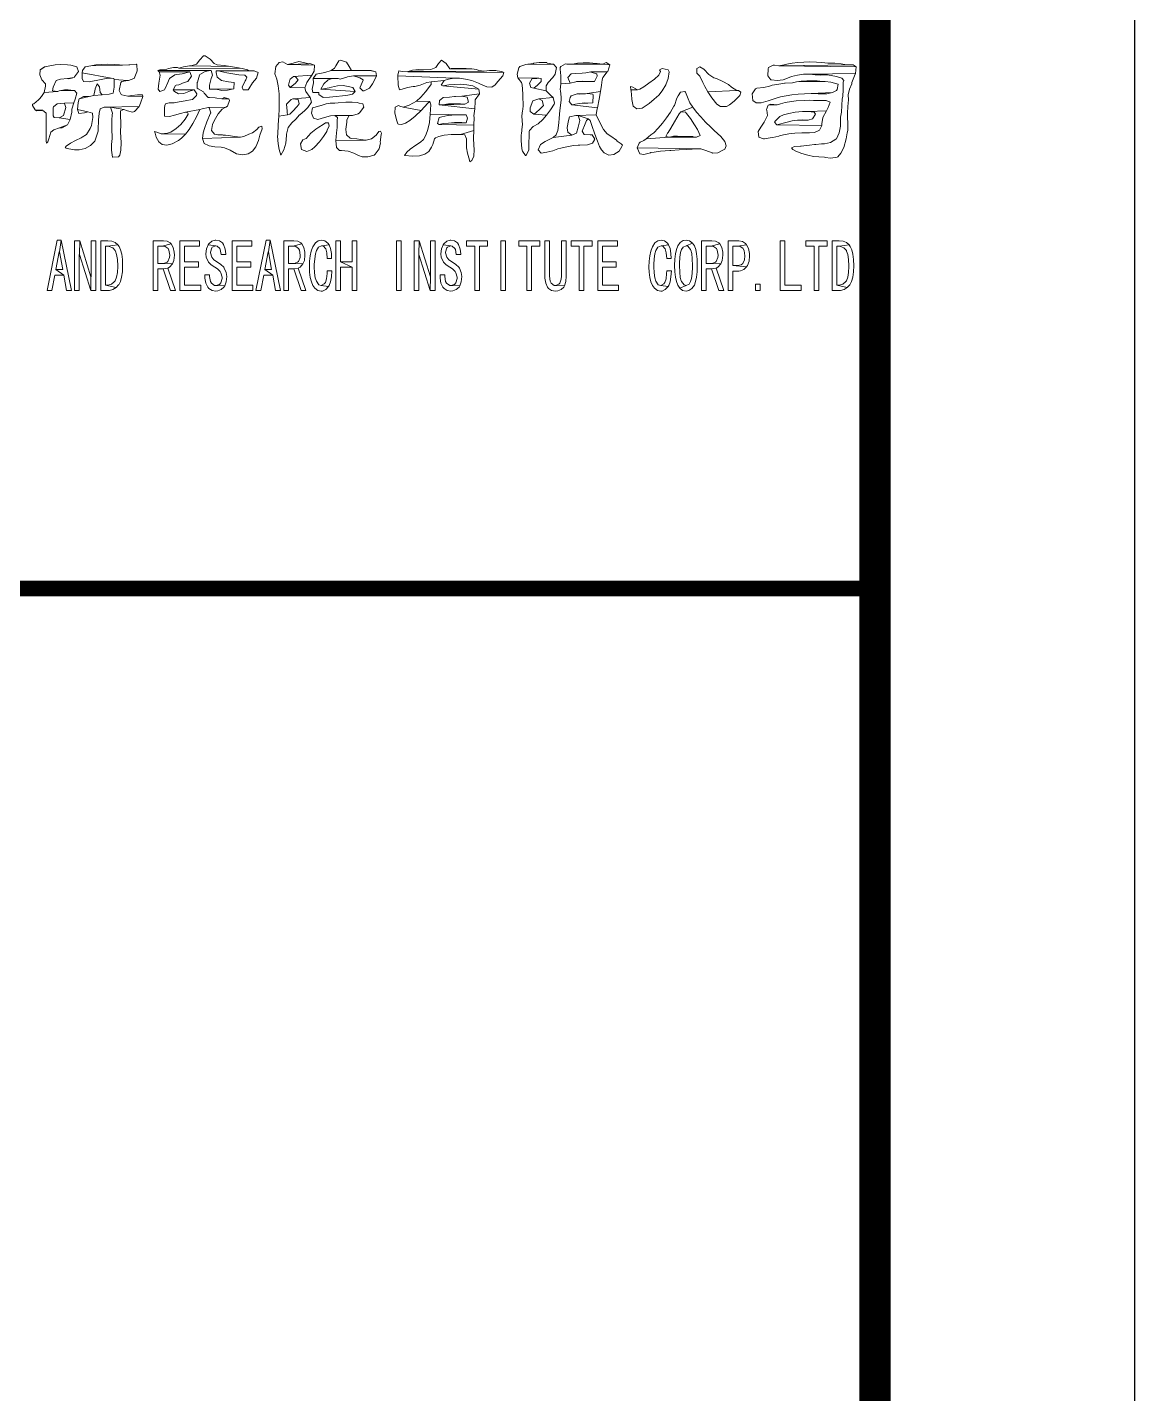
# Model space of a CAD drawing. Extents: x 0 to 1051, y -2 to 594.
# Drawn here: x 1008.3 to 1051, y 493 to 545.6 of the extents above; entities that cross this region are included whole.
import ezdxf

# ---------------------------------------------------------------- set-up
doc = ezdxf.new("R2010")
doc.units = 0
doc.header["$LTSCALE"] = 10
doc.header["$MEASUREMENT"] = 0
doc.layers.add('BTTK', color=7, linetype='Continuous')

# ---------------------------------------------------------------- blocks, each defined once
blk = doc.blocks.new('2017-0911-140129')
at = {"lineweight": 0}
for points in [[(-31.356, 20.181), (-31.584, 20.17), (-31.786, 20.134), (-31.984, 20.09), (-32.164, 19.983), (-32.172, 19.792), (-32.094, 19.597), (-31.951, 19.446), (-31.951, 19.355), (-32.003, 19.105), (-31.481, 19.152), (-31.679, 19.167), (-31.664, 19.318), (-31.536, 19.575), (-31.378, 19.623), (-31.102, 19.641), (-30.849, 19.682), (-30.83, 19.707), (-30.687, 19.921), (-30.742, 20.09), (-30.749, 20.09), (-30.977, 20.156), (-31.11, 20.17)], [(-31.995, 20.093), (-32.164, 19.983), (-31.984, 20.09)], [(-28.46, 20.196), (-28.706, 20.178), (-28.739, 20.17), (-28.993, 20.156), (-30.202, 20.134), (-30.202, 20.134), (-30.419, 20.09), (-30.525, 19.961), (-30.544, 19.869), (-29.427, 19.656), (-29.32, 19.641), (-29.313, 19.612), (-28.776, 19.575), (-28.75, 19.568), (-28.545, 19.641), (-28.537, 19.649), (-28.434, 19.898), (-28.427, 19.943), (-28.434, 20.178)], [(-29.57, 20.2), (-29.805, 20.192), (-30.014, 20.17), (-30.202, 20.134), (-28.993, 20.156), (-29.103, 20.178), (-29.313, 20.192)], [(-27.02, 20.075), (-27.211, 20.027), (-27.28, 20.001), (-27.552, 19.983), (-27.626, 19.961), (-25.605, 19.961), (-25.568, 19.957), (-25.517, 19.77), (-25.572, 19.641), (-25.642, 19.384), (-25.642, 19.233), (-25.517, 19.233), (-25.384, 19.237), (-24.705, 19.252), (-24.701, 19.259), (-24.686, 19.491), (-24.705, 19.491), (-24.903, 19.524), (-25.175, 19.575), (-25.175, 19.575), (-25.337, 19.704), (-25.373, 19.876), (-25.373, 19.939), (-25.281, 19.939), (-23.911, 19.939), (-24.128, 19.961), (-24.175, 19.976), (-24.374, 20.027), (-26.814, 20.049), (-26.869, 20.067)], [(-26.406, 20.137), (-26.634, 20.09), (-26.814, 20.049), (-24.374, 20.027), (-24.591, 20.075), (-24.822, 20.115), (-26.343, 20.134)], [(-25.862, 20.523), (-26.002, 20.369), (-26.138, 20.203), (-26.343, 20.134), (-24.822, 20.115), (-25.068, 20.148), (-25.337, 20.178), (-25.45, 20.226), (-25.605, 20.391), (-25.608, 20.395), (-25.803, 20.519)], [(-22.812, 20.284), (-22.952, 20.262), (-23.077, 20.115), (-23.121, 19.832), (-23.04, 19.627), (-22.985, 19.362), (-22.955, 19.061), (-22.952, 18.939), (-22.948, 18.73), (-22.952, 18.476), (-22.963, 18.19), (-22.632, 18.245), (-22.65, 18.351), (-22.65, 18.384), (-22.669, 18.653), (-22.669, 18.664), (-22.489, 18.844), (-22.43, 18.866), (-21.757, 18.921), (-21.93, 19.145), (-21.967, 19.285), (-22.525, 19.296), (-22.595, 19.384), (-22.544, 19.597), (-22.525, 19.619), (-22.397, 19.726), (-21.695, 19.77), (-21.603, 19.935), (-21.588, 20.156), (-22.636, 20.185)], [(-22.195, 20.299), (-22.415, 20.24), (-22.636, 20.185), (-21.813, 20.211), (-22.018, 20.262)], [(-21.768, 20.218), (-21.813, 20.211), (-22.636, 20.185), (-21.588, 20.156)], [(-20.596, 20.347), (-20.651, 20.321), (-20.776, 20.134), (-20.817, 20.049), (-20.956, 19.954), (-20.166, 19.961), (-20.254, 20.112), (-20.365, 20.273)], [(-16.705, 20.347), (-16.811, 20.218), (-16.918, 20.071), (-17.113, 19.99), (-17.388, 19.983), (-17.811, 19.968), (-17.983, 19.921), (-15.055, 19.932), (-15.26, 19.961), (-15.349, 19.987), (-15.529, 20.02), (-16.374, 20.023), (-16.525, 20.218)], [(-16.017, 20.038), (-16.326, 20.027), (-16.374, 20.023), (-15.529, 20.02), (-15.753, 20.034)], [(-12.38, 20.2), (-12.405, 20.196), (-13.456, 20.192), (-13.677, 20.112), (-13.724, 20.053), (-13.783, 19.81), (-13.758, 19.674), (-12.956, 19.66), (-12.865, 19.641), (-12.865, 19.531), (-13.008, 19.384), (-13.137, 19.274), (-12.666, 19.167), (-12.666, 19.362), (-12.585, 19.498), (-12.413, 19.682), (-12.324, 19.818), (-12.269, 20.067)], [(-12.934, 20.266), (-13.137, 20.24), (-13.155, 20.229), (-13.368, 20.2), (-13.456, 20.192), (-12.405, 20.196), (-12.629, 20.24), (-12.648, 20.262), (-12.677, 20.266)], [(-11.928, 20.214), (-12.108, 20.112), (-12.126, 20.067), (-12.126, 20.005), (-12.108, 19.748), (-12.1, 19.718), (-12.108, 19.446), (-11.747, 19.469), (-11.836, 19.682), (-11.711, 19.832), (-11.545, 19.836), (-11.277, 19.854), (-11.141, 19.865), (-10.954, 19.898), (-10.322, 19.898), (-10.296, 19.921), (-10.215, 20.178), (-10.491, 20.196), (-11.659, 20.196), (-11.872, 20.2)], [(-11.244, 20.255), (-11.465, 20.24), (-11.656, 20.2), (-11.659, 20.196), (-10.491, 20.196), (-10.7, 20.218), (-10.741, 20.226), (-11.005, 20.251)], [(-10.358, 20.262), (-10.491, 20.196), (-10.215, 20.178)], [(-8.198, 20.027), (-8.304, 19.983), (-8.268, 19.921), (-8.323, 19.77), (-8.499, 19.627), (-8.716, 19.461), (-8.903, 19.329), (-9.061, 19.233), (-9.146, 19.211), (-9.403, 19.211), (-9.396, 19.175), (-9.37, 18.866), (-9.366, 18.836), (-9.311, 18.587), (-9.179, 18.473), (-8.973, 18.502), (-8.936, 18.524), (-8.705, 18.689), (-8.503, 18.851), (-8.334, 19.009), (-8.198, 19.167), (-8.058, 19.406), (-7.966, 19.652), (-7.926, 19.898), (-7.963, 19.983)], [(-6.754, 20.09), (-6.86, 20.038), (-6.864, 19.854), (-6.754, 19.733), (-6.629, 19.491), (-6.559, 19.34), (-6.441, 19.138), (-5.32, 19.182), (-5.53, 19.318), (-5.651, 19.41), (-5.857, 19.527), (-6.107, 19.641), (-6.213, 19.678), (-6.404, 19.807), (-6.592, 20.005)], [(-3.92, 20.159), (-4.108, 20.067), (-4.119, 20.023), (-4.133, 19.755), (-4.016, 19.597), (-3.99, 19.59), (-3.766, 19.568), (-3.542, 19.601), (-3.314, 19.682), (-3.215, 19.718), (-2.987, 19.777), (-2.759, 19.81), (-2.531, 19.814), (-0.756, 19.843), (-0.727, 20.093), (-3.711, 20.134), (-3.873, 20.156)], [(-2.506, 20.284), (-2.741, 20.281), (-2.969, 20.262), (-3.189, 20.237), (-3.402, 20.2), (-3.432, 20.189), (-3.711, 20.134), (-0.867, 20.17), (-1.094, 20.178), (-1.304, 20.207), (-1.543, 20.233), (-1.822, 20.233), (-2.05, 20.262), (-2.259, 20.277)], [(-0.845, 20.178), (-0.867, 20.17), (-3.711, 20.134), (-0.727, 20.093)], [(-1.727, 20.24), (-1.822, 20.233), (-1.543, 20.233)], [(-29.313, 19.612), (-29.302, 19.318), (-29.353, 19.083), (-29.5, 19.039), (-29.768, 19.017), (-30.092, 18.994), (-30.272, 18.947), (-30.654, 18.866), (-30.694, 18.723), (-30.724, 18.458), (-30.319, 18.366), (-30.147, 18.307), (-30.128, 18.146), (-30.184, 17.837), (-30.235, 17.716), (-30.378, 17.495), (-30.544, 17.385), (-30.584, 17.367), (-30.797, 17.256), (-30.996, 17.15), (-31.157, 17.043), (-31.194, 16.977), (-31.121, 16.955), (-31.054, 16.94), (-30.834, 16.893), (-30.654, 16.893), (-30.419, 16.948), (-30.22, 17.062), (-30.059, 17.234), (-30.003, 17.381), (-29.93, 17.62), (-29.93, 17.683), (-29.912, 18.043), (-29.882, 18.311), (-29.842, 18.48), (-29.695, 18.546), (-28.346, 18.565), (-28.291, 18.697), (-28.291, 18.697), (-28.203, 18.954), (-28.776, 18.969), (-29.011, 19.017), (-29.037, 19.031), (-29.111, 19.186), (-29.048, 19.491), (-29.008, 19.531), (-28.776, 19.575)], [(-30.849, 19.682), (-31.102, 19.641), (-31.058, 19.63)], [(-30.544, 19.869), (-30.544, 19.641), (-30.492, 19.531), (-30.275, 19.513), (-30.202, 19.527), (-29.867, 19.601), (-29.61, 19.641), (-29.427, 19.656)], [(-27.626, 19.961), (-27.571, 19.898), (-26.399, 19.898), (-26.332, 19.733), (-26.472, 19.531), (-26.612, 19.487), (-26.814, 19.402), (-26.92, 19.384), (-26.946, 19.38), (-27.031, 19.211), (-26.233, 19.204), (-26.13, 19.061), (-26.141, 18.994), (-26.292, 18.844), (-26.307, 18.844), (-26.579, 18.792), (-26.806, 18.748), (-26.994, 18.715), (-27.192, 18.715), (-27.336, 18.675), (-27.354, 18.609), (-27.365, 18.52), (-27.372, 18.267), (-27.372, 18.201), (-27.174, 18.179), (-26.987, 18.234), (-26.755, 18.296), (-26.56, 18.351), (-26.002, 18.458), (-25.913, 18.484), (-25.678, 18.524), (-25.01, 18.546), (-24.943, 18.583), (-24.866, 18.803), (-24.885, 18.859), (-25.157, 18.866), (-25.355, 18.888), (-25.417, 18.903), (-25.642, 18.91), (-25.689, 18.914), (-25.84, 19.083), (-25.866, 19.138), (-26.075, 19.252), (-26.108, 19.27), (-26.112, 19.491), (-26.101, 19.509), (-26.02, 19.77), (-26.002, 19.803), (-25.803, 19.921), (-25.605, 19.961)], [(-27.571, 19.898), (-27.538, 19.777), (-27.589, 19.469), (-27.608, 19.233), (-27.552, 19.145), (-27.372, 19.211), (-27.354, 19.241), (-27.247, 19.491), (-27.192, 19.619), (-27.174, 19.649), (-26.975, 19.792), (-26.898, 19.796), (-26.689, 19.829), (-26.399, 19.898)], [(-23.911, 19.939), (-25.281, 19.939), (-25.197, 19.917), (-24.969, 19.869), (-24.741, 19.825), (-24.51, 19.792), (-24.271, 19.77), (-24.201, 19.704), (-24.238, 19.597), (-24.264, 19.557), (-24.381, 19.318), (-24.333, 19.211), (-24.146, 19.211), (-24.124, 19.252), (-23.981, 19.48), (-23.823, 19.66), (-23.767, 19.876)], [(-21.695, 19.77), (-22.397, 19.726), (-22.342, 19.722), (-22.217, 19.597), (-22.327, 19.461), (-22.525, 19.296), (-21.967, 19.285), (-21.893, 19.494)], [(-21.64, 19.641), (-21.636, 19.48), (-21.677, 19.233), (-21.655, 19.112), (-21.427, 19.105), (-21.423, 19.024), (-21.261, 18.91), (-21.008, 18.928), (-20.751, 18.95), (-20.515, 18.976), (-20.31, 19.006), (-20.126, 19.039), (-20.019, 19.145), (-21.353, 19.233), (-21.228, 19.435), (-21.063, 19.597), (-20.945, 19.634), (-20.684, 19.641)], [(-19.678, 19.961), (-19.964, 19.961), (-20.166, 19.961), (-20.956, 19.954), (-21.195, 19.876), (-21.533, 19.81), (-21.64, 19.641), (-20.684, 19.641), (-20.604, 19.627), (-20.343, 19.704), (-20.324, 19.707), (-20.093, 19.748), (-19.207, 19.748), (-19.226, 19.906), (-19.457, 19.95)], [(-19.207, 19.748), (-20.093, 19.748), (-19.847, 19.667), (-19.714, 19.597), (-19.718, 19.579), (-19.839, 19.318), (-19.847, 19.292), (-19.733, 19.167), (-19.674, 19.175), (-19.479, 19.274), (-19.354, 19.446), (-19.244, 19.66)], [(-19.406, 19.961), (-19.457, 19.95), (-19.226, 19.906)], [(-18.344, 19.939), (-18.38, 19.77), (-18.38, 19.748), (-16.22, 19.66), (-16.003, 19.656), (-15.771, 19.627), (-15.532, 19.564), (-15.279, 19.469), (-15.224, 19.439), (-14.955, 19.329), (-14.757, 19.318), (-14.632, 19.402), (-14.526, 19.531), (-14.342, 19.748), (-14.305, 19.876), (-18.002, 19.909), (-18.219, 19.921)], [(-18.38, 19.748), (-18.369, 19.384), (-18.314, 19.215), (-18.219, 19.233), (-18.013, 19.299), (-17.785, 19.34), (-17.73, 19.344), (-17.524, 19.388), (-17.263, 19.491), (-17.098, 19.513), (-16.594, 19.575), (-16.425, 19.627), (-16.22, 19.66)], [(-14.845, 19.961), (-15.055, 19.932), (-17.983, 19.921), (-18.002, 19.909), (-14.305, 19.876), (-14.379, 19.921), (-14.559, 19.939), (-14.61, 19.954)], [(-17.568, 19.987), (-17.811, 19.968), (-17.388, 19.983)], [(-16.594, 19.575), (-17.098, 19.513), (-17.098, 19.402), (-17.105, 19.399), (-17.315, 19.13), (-17.502, 18.925), (-17.664, 18.778), (-17.153, 18.759), (-17.116, 18.631), (-17.131, 18.278), (-15.749, 18.245), (-15.694, 18.116), (-15.749, 17.944), (-16.436, 17.932), (-16.635, 17.91), (-16.793, 17.881), (-15.455, 17.852), (-15.441, 18.138), (-15.448, 18.208), (-15.422, 18.48), (-15.422, 18.484), (-16.793, 18.631), (-16.774, 18.803), (-16.723, 18.844), (-16.631, 18.91), (-16.627, 18.914), (-16.396, 18.932), (-16.198, 18.954), (-16.164, 18.958), (-15.911, 18.969), (-15.242, 19.061), (-15.238, 19.072), (-15.264, 19.237), (-16.65, 19.362), (-16.716, 19.395)], [(-13.758, 19.674), (-13.622, 19.491), (-13.596, 19.402), (-13.566, 19.061), (-13.563, 18.954), (-13.559, 18.623), (-13.566, 18.436), (-13.574, 18.418), (-13.6, 18.19), (-13.585, 17.859), (-13.589, 17.797), (-13.622, 17.514), (-13.625, 17.492), (-13.633, 17.256), (-13.603, 16.933), (-13.585, 16.845), (-13.46, 16.676), (-13.434, 16.679), (-13.335, 16.893), (-13.335, 16.915), (-13.335, 17.212), (-13.324, 17.385), (-13.317, 17.62), (-13.313, 17.642), (-13.17, 17.793), (-12.982, 17.903), (-12.791, 18.072), (-12.655, 18.234), (-13.14, 18.278), (-13.28, 18.373), (-13.284, 18.513), (-13.188, 18.781), (-13.181, 18.792), (-12.956, 18.866), (-12.394, 18.91), (-12.482, 18.976), (-12.666, 19.167), (-13.137, 19.274), (-13.261, 19.296), (-13.306, 19.469), (-13.206, 19.641), (-13.026, 19.641), (-12.956, 19.66)], [(-10.322, 19.898), (-10.954, 19.898), (-10.943, 19.895), (-10.719, 19.832), (-10.704, 19.737), (-10.81, 19.531), (-11.097, 19.531), (-11.523, 19.52), (-11.747, 19.469), (-12.108, 19.446), (-12.126, 19.211), (-12.122, 19.186), (-12.089, 18.91), (-12.093, 18.829), (-12.126, 18.502), (-12.137, 18.41), (-12.163, 18.116), (-12.181, 17.94), (-12.214, 17.642), (-12.269, 17.514), (-12.288, 17.473), (-12.394, 17.378), (-11.678, 17.458), (-11.836, 17.58), (-11.854, 17.749), (-11.854, 17.76), (-11.803, 18.028), (-11.766, 18.164), (-11.531, 18.223), (-10.737, 18.245), (-10.744, 18.26), (-10.7, 18.48), (-10.693, 18.52), (-11.678, 18.631), (-11.784, 18.759), (-11.747, 18.91), (-11.707, 18.976), (-11.476, 19.061), (-11.152, 19.061), (-11.09, 19.075), (-10.579, 19.141), (-10.535, 19.388), (-10.505, 19.597), (-10.483, 19.682)], [(-11.27, 19.542), (-11.494, 19.531), (-11.523, 19.52), (-11.097, 19.531)], [(-1.925, 19.531), (-2.013, 19.527), (-3.024, 19.513), (-3.174, 19.48), (-3.457, 19.469), (-3.494, 19.465), (-3.704, 19.432), (-3.961, 19.384), (-4.064, 19.347), (-4.28, 19.299), (-4.556, 19.274), (-4.611, 19.248), (-4.736, 19.061), (-4.71, 18.803), (-4.574, 18.715), (-4.383, 18.712), (-4.122, 18.781), (-4.071, 18.803), (-4.034, 18.814), (-3.843, 18.881), (-3.641, 18.939), (-3.428, 18.983), (-3.2, 19.02), (-2.965, 19.046), (-2.719, 19.061), (-2.461, 19.064), (-1.638, 19.101), (-1.491, 19.189), (-1.462, 19.226), (-1.422, 19.424), (-1.469, 19.439), (-1.697, 19.502)], [(-0.756, 19.843), (-2.531, 19.814), (-2.303, 19.792), (-1.837, 19.792), (-1.826, 19.788), (-1.488, 19.726), (-1.282, 19.656), (-1.205, 19.575), (-1.223, 19.502), (-1.223, 19.233), (-1.223, 19.226), (-1.241, 18.954), (-1.267, 18.866), (-1.278, 18.609), (-1.293, 18.351), (-1.33, 18.157), (-1.33, 18.079), (-1.33, 17.815), (-1.377, 17.554), (-1.491, 17.322), (-1.513, 17.304), (-1.715, 17.183), (-1.943, 17.128), (-2.065, 17.124), (-2.285, 17.106), (-2.329, 17.098), (-2.52, 17.073), (-2.844, 17.043), (-2.877, 17.04), (-3.097, 17.021), (-3.222, 16.977), (-3.167, 16.915), (-3.046, 16.852), (-2.814, 16.757), (-2.59, 16.69), (-2.37, 16.646), (-2.16, 16.635), (-1.943, 16.613), (-1.918, 16.606), (-1.701, 16.58), (-1.458, 16.613), (-1.44, 16.624), (-1.315, 16.764), (-1.205, 16.995), (-1.113, 17.322), (-1.08, 17.558), (-1.043, 17.642), (-1.043, 17.859), (-1.047, 17.885), (-1.061, 18.179), (-1.058, 18.307), (-1.043, 18.565), (-1.025, 18.825), (-1.036, 19.013), (-0.988, 19.233), (-0.9, 19.446), (-0.896, 19.494), (-0.789, 19.748)], [(-2.362, 19.557), (-2.631, 19.557), (-2.851, 19.542), (-3.024, 19.513), (-2.013, 19.527), (-2.23, 19.553)], [(-2.303, 19.792), (-2.3, 19.788), (-2.094, 19.77), (-1.837, 19.792)], [(-30.834, 19.189), (-30.874, 19.186), (-31.426, 19.167), (-31.481, 19.152), (-32.003, 19.105), (-32.113, 18.954), (-32.183, 18.866), (-32.219, 18.822), (-32.399, 18.675), (-32.454, 18.653), (-32.454, 18.609), (-32.348, 18.436), (-32.065, 18.429), (-31.933, 18.307), (-31.933, 18.182), (-31.933, 17.899), (-31.933, 17.642), (-31.933, 17.462), (-31.933, 17.234), (-31.914, 17.15), (-31.859, 17.212), (-31.822, 17.322), (-31.753, 17.58), (-31.631, 17.664), (-31.411, 17.749), (-31.102, 17.859), (-30.999, 18.072), (-31.422, 18.135), (-31.624, 18.138), (-31.661, 18.204), (-31.661, 18.524), (-31.646, 18.557), (-31.499, 18.671), (-31.227, 18.697), (-30.867, 18.715), (-30.812, 18.851), (-30.742, 19.083)], [(-31.227, 19.215), (-31.426, 19.167), (-30.874, 19.186), (-31.084, 19.211)], [(-30.489, 18.954), (-30.654, 18.866), (-30.272, 18.947)], [(-29.967, 19.446), (-30.04, 19.252), (-30.037, 19.237), (-30.092, 18.994), (-29.768, 19.017), (-29.842, 19.105), (-29.867, 19.329)], [(-28.218, 19.017), (-28.398, 19.017), (-28.405, 19.017), (-28.633, 18.994), (-28.776, 18.969), (-28.203, 18.954)], [(-27.031, 19.211), (-26.987, 19.152), (-26.832, 19.057), (-26.626, 19.064), (-26.362, 19.167), (-26.233, 19.204)], [(-24.705, 19.252), (-25.384, 19.237), (-25.157, 19.189), (-24.947, 19.193)], [(-20.482, 19.373), (-20.71, 19.369), (-20.938, 19.318), (-21.026, 19.288), (-21.243, 19.252), (-21.353, 19.233), (-20.019, 19.145), (-20.111, 19.296), (-20.291, 19.34)], [(-15.242, 19.061), (-15.911, 18.969), (-15.712, 18.932), (-15.657, 18.737), (-15.801, 18.653), (-16.65, 18.631), (-16.793, 18.631), (-15.422, 18.484), (-15.404, 18.759), (-15.407, 18.822)], [(-15.959, 19.424), (-16.19, 19.421), (-16.418, 19.402), (-16.65, 19.362), (-15.264, 19.237), (-15.496, 19.362), (-15.499, 19.362), (-15.727, 19.402)], [(-10.579, 19.141), (-11.09, 19.075), (-10.866, 19.039), (-10.855, 19.006), (-10.866, 18.715), (-11.064, 18.697), (-11.395, 18.689), (-11.674, 18.631), (-11.678, 18.631), (-10.693, 18.52), (-10.63, 18.851)], [(-11.152, 19.061), (-11.476, 19.061), (-11.373, 19.042)], [(-9.421, 19.34), (-9.403, 19.211), (-9.146, 19.211), (-9.333, 19.318)], [(-7.323, 19.152), (-7.496, 19.123), (-7.584, 18.976), (-7.639, 18.888), (-7.727, 18.609), (-7.746, 18.579), (-7.885, 18.351), (-8.032, 18.135), (-8.187, 17.932), (-8.348, 17.738), (-8.521, 17.558), (-8.635, 17.473), (-8.811, 17.322), (-7.926, 17.385), (-8.054, 17.407), (-7.999, 17.536), (-7.97, 17.572), (-7.867, 17.738), (-7.724, 17.977), (-7.547, 18.289), (-7.481, 18.359), (-7.014, 18.539), (-7.132, 18.715), (-7.202, 18.859), (-7.297, 19.123)], [(-5.258, 19.189), (-5.32, 19.182), (-6.441, 19.138), (-6.283, 18.906), (-6.088, 18.653), (-5.956, 18.565), (-5.728, 18.565), (-5.607, 18.627), (-5.423, 18.77), (-5.206, 18.994), (-5.17, 19.123)], [(-1.638, 19.101), (-2.461, 19.064), (-2.197, 19.061), (-2.138, 19.057), (-1.855, 19.057)], [(-32.348, 18.436), (-32.3, 18.407), (-32.094, 18.418), (-32.065, 18.429)], [(-30.867, 18.715), (-31.227, 18.697), (-31.216, 18.686), (-31.168, 18.524), (-31.264, 18.223), (-31.422, 18.135), (-30.999, 18.072), (-30.941, 18.351), (-30.933, 18.465)], [(-30.724, 18.458), (-30.665, 18.304), (-30.455, 18.329), (-30.319, 18.366)], [(-28.346, 18.565), (-29.695, 18.546), (-29.445, 18.546), (-28.941, 18.458), (-28.798, 18.395), (-28.596, 18.351), (-28.526, 18.377)], [(-29.445, 18.546), (-29.371, 18.307), (-29.382, 18.241), (-29.393, 18.039), (-29.397, 17.738), (-29.39, 17.341), (-29.408, 17.106), (-29.412, 16.882), (-29.371, 16.613), (-29.364, 16.61), (-29.14, 16.635), (-29.096, 16.698), (-29.052, 16.889), (-29.044, 17.179), (-29.066, 17.58), (-29.07, 17.591), (-29.048, 17.859), (-29.048, 18.05), (-29.063, 18.094), (-29.066, 18.395), (-28.941, 18.458)], [(-26.002, 18.458), (-26.56, 18.351), (-26.472, 18.329), (-26.454, 18.267), (-26.579, 18.076), (-26.744, 17.881), (-26.924, 17.716), (-27.119, 17.58), (-27.255, 17.539), (-27.494, 17.517), (-26.56, 17.499), (-26.417, 17.683), (-26.274, 17.907), (-26.138, 18.164)], [(-25.01, 18.546), (-25.678, 18.524), (-25.649, 18.517), (-25.586, 18.329), (-25.597, 18.307), (-25.737, 17.973), (-25.829, 17.723), (-25.877, 17.558), (-25.906, 17.341), (-24.44, 17.389), (-24.668, 17.407), (-24.899, 17.447), (-25.318, 17.473), (-25.439, 17.503), (-25.553, 17.642), (-25.517, 17.881), (-25.45, 18.013), (-25.3, 18.285), (-25.153, 18.462)], [(-25.065, 18.91), (-25.157, 18.866), (-24.885, 18.859)], [(-21.757, 18.921), (-22.43, 18.866), (-22.217, 18.844), (-22.184, 18.675), (-22.261, 18.568), (-22.434, 18.373), (-22.544, 18.267), (-22.632, 18.245), (-22.963, 18.19), (-22.985, 17.859), (-23.01, 17.492), (-23.018, 17.422), (-22.992, 17.128), (-22.952, 16.911), (-22.886, 16.698), (-22.775, 16.9), (-22.702, 17.153), (-22.669, 17.451), (-22.669, 17.499), (-22.61, 17.763), (-22.47, 17.944), (-22.312, 18.079), (-22.165, 18.245), (-22.158, 18.249), (-21.967, 18.418), (-21.842, 18.528), (-21.713, 18.737)], [(-20.141, 18.741), (-20.387, 18.741), (-20.684, 18.715), (-20.813, 18.697), (-20.993, 18.697), (-21.144, 18.667), (-21.335, 18.609), (-21.346, 18.605), (-21.57, 18.546), (-21.669, 18.513), (-21.713, 18.307), (-21.632, 18.12), (-21.46, 18.072), (-21.206, 18.149), (-20.975, 18.204), (-20.813, 18.223), (-20.254, 18.223), (-20.144, 18.223), (-20.129, 18.226), (-19.913, 18.289), (-19.858, 18.329), (-19.696, 18.546), (-19.733, 18.675), (-19.876, 18.697), (-19.953, 18.719)], [(-18.362, 18.609), (-18.487, 18.546), (-18.498, 18.315), (-18.45, 18.116), (-18.432, 18.05), (-18.38, 17.899), (-18.355, 17.888), (-18.237, 17.877), (-18.09, 17.925), (-17.917, 18.028), (-17.715, 18.193), (-17.484, 18.414), (-18.178, 18.542), (-18.307, 18.587)], [(-17.664, 18.778), (-17.803, 18.697), (-17.943, 18.62), (-18.178, 18.542), (-17.484, 18.414), (-17.226, 18.697), (-17.153, 18.759)], [(-15.966, 18.675), (-16.396, 18.675), (-16.425, 18.671), (-16.65, 18.631), (-15.801, 18.653)], [(-12.394, 18.91), (-12.956, 18.866), (-12.82, 18.803), (-12.773, 18.609), (-12.887, 18.495), (-13.081, 18.307), (-13.14, 18.278), (-12.655, 18.234), (-12.497, 18.44), (-12.361, 18.653), (-12.343, 18.693)], [(-11.174, 18.708), (-11.395, 18.689), (-11.064, 18.697)], [(-7.014, 18.539), (-7.481, 18.359), (-7.297, 18.351), (-7.257, 18.304), (-7.114, 18.109), (-6.952, 17.859), (-6.845, 17.686), (-6.842, 17.683), (-6.739, 17.451), (-6.882, 17.385), (-6.952, 17.385), (-7.926, 17.385), (-8.811, 17.322), (-8.9, 17.256), (-9.043, 17.194), (-9.091, 17.157), (-9.164, 16.977), (-6.72, 16.933), (-6.717, 16.933), (-6.515, 16.874), (-6.268, 16.786), (-6.257, 16.775), (-6.052, 16.786), (-6.052, 16.786), (-5.835, 16.893), (-5.791, 16.929), (-5.739, 17.058), (-5.791, 17.22), (-5.941, 17.414), (-6.195, 17.642), (-6.331, 17.771), (-6.533, 17.969), (-6.713, 18.164), (-6.875, 18.355)], [(-2.506, 18.811), (-2.733, 18.803), (-3.042, 18.781), (-3.218, 18.759), (-3.465, 18.719), (-3.637, 18.675), (-3.766, 18.638), (-4.111, 18.623), (-4.178, 18.458), (-4.163, 18.432), (-4.141, 18.223), (-4.269, 17.966), (-4.394, 17.771), (-4.501, 17.602), (-4.472, 17.381), (-4.302, 17.322), (-4.258, 17.326), (-4.034, 17.363), (-3.939, 17.37), (-3.711, 17.429), (-3.685, 17.436), (-3.523, 17.48), (-3.325, 17.514), (-3.094, 17.539), (-2.825, 17.554), (-2.52, 17.558), (-2.333, 17.569), (-2.142, 17.657), (-2.05, 17.837), (-3.788, 17.863), (-3.873, 17.966), (-3.839, 18.013), (-3.674, 18.179), (-3.523, 18.245), (-3.321, 18.3), (-3.075, 18.344), (-2.789, 18.373), (-2.575, 18.377), (-1.87, 18.395), (-1.8, 18.524), (-1.727, 18.737), (-1.73, 18.741), (-1.877, 18.796), (-2.179, 18.803), (-2.377, 18.803)], [(-4.016, 18.653), (-4.111, 18.623), (-3.766, 18.638)], [(-21.048, 17.944), (-21.173, 17.944), (-21.258, 17.881), (-21.427, 17.771), (-21.544, 17.694), (-21.732, 17.536), (-21.912, 17.341), (-22.037, 17.278), (-22.132, 17.135), (-22.092, 16.915), (-21.882, 16.837), (-21.695, 16.915), (-21.585, 17.017), (-21.401, 17.212), (-21.247, 17.407), (-21.118, 17.602), (-21.1, 17.664), (-21.03, 17.815)], [(-20.254, 18.223), (-20.813, 18.223), (-20.703, 18.138), (-20.714, 18.035), (-20.721, 17.749), (-20.728, 17.668), (-20.758, 17.407), (-20.769, 17.256), (-19.6, 17.271), (-19.821, 17.3), (-19.964, 17.322), (-20.181, 17.341), (-20.221, 17.345), (-20.361, 17.473), (-20.379, 17.686), (-20.379, 17.694), (-20.343, 17.966), (-20.343, 18.05)], [(-17.131, 18.278), (-17.168, 17.951), (-17.223, 17.679), (-17.3, 17.462), (-17.396, 17.3), (-17.513, 17.194), (-17.693, 17.08), (-17.903, 16.929), (-18.039, 16.804), (-18.127, 16.676), (-17.803, 16.657), (-17.546, 16.668), (-17.34, 16.731), (-17.186, 16.837), (-17.083, 16.999), (-17.028, 17.106), (-16.973, 17.322), (-16.936, 17.359), (-16.808, 17.418), (-16.602, 17.458), (-16.322, 17.484), (-15.966, 17.492), (-15.459, 17.642), (-15.459, 17.837), (-15.455, 17.852), (-16.793, 17.881), (-16.852, 17.918), (-16.793, 18.138), (-16.69, 18.175), (-16.451, 18.223), (-16.447, 18.223), (-16.308, 18.234), (-16.073, 18.241), (-15.749, 18.245)], [(-15.911, 17.947), (-16.194, 17.947), (-16.436, 17.932), (-15.749, 17.944)], [(-11.435, 18.215), (-11.369, 18.028), (-11.442, 17.771), (-11.494, 17.536), (-11.678, 17.458), (-12.394, 17.378), (-12.578, 17.278), (-12.629, 17.256), (-12.703, 17.22), (-12.883, 17.106), (-12.979, 16.9), (-12.865, 16.764), (-12.637, 16.804), (-12.409, 16.863), (-12.214, 16.933), (-12.097, 16.962), (-11.817, 17.021), (-11.6, 17.062), (-11.442, 17.084), (-11.071, 17.091), (-10.888, 17.157), (-10.81, 17.278), (-10.796, 17.315), (-10.899, 17.473), (-10.972, 17.48), (-11.207, 17.492), (-11.277, 17.62), (-11.226, 17.749), (-11.218, 17.771), (-11.115, 18.028), (-11.046, 18.094)], [(-10.737, 18.245), (-11.531, 18.223), (-11.435, 18.215), (-11.046, 18.094), (-10.972, 18.028), (-10.906, 17.83), (-10.796, 17.499), (-10.697, 17.231), (-10.612, 17.029), (-10.538, 16.893), (-10.436, 16.779), (-10.259, 16.69), (-10.064, 16.716), (-9.855, 16.848), (-9.748, 17.021), (-9.73, 17.084), (-9.781, 17.128), (-9.928, 17.234), (-9.965, 17.275), (-10.178, 17.429), (-10.314, 17.517), (-10.454, 17.683), (-10.594, 17.925)], [(-1.87, 18.395), (-2.575, 18.377), (-2.34, 18.351), (-2.292, 18.271), (-2.41, 18.094), (-2.572, 18.043), (-2.983, 18.039), (-3.193, 18.01), (-3.443, 17.955), (-3.729, 17.881), (-3.788, 17.863), (-2.05, 17.837), (-2.054, 17.896), (-2.006, 18.138)], [(-2.807, 18.05), (-2.811, 18.05), (-2.983, 18.039), (-2.572, 18.043)], [(-31.102, 17.859), (-31.411, 17.749), (-31.315, 17.741)], [(-27.751, 17.602), (-27.732, 17.536), (-27.692, 17.389), (-27.593, 17.205), (-27.457, 17.102), (-27.284, 17.076), (-27.078, 17.128), (-26.832, 17.256), (-26.711, 17.348), (-26.56, 17.499), (-27.494, 17.517), (-27.659, 17.58)], [(-23.624, 17.815), (-23.731, 17.771), (-23.812, 17.683), (-23.984, 17.558), (-24.117, 17.503), (-24.308, 17.407), (-24.44, 17.389), (-25.906, 17.341), (-25.847, 17.139), (-25.678, 17.062), (-25.653, 17.058), (-25.425, 17.014), (-25.193, 16.999), (-25.054, 16.97), (-24.84, 16.885), (-24.598, 16.742), (-24.594, 16.742), (-24.355, 16.705), (-24.15, 16.742), (-23.981, 16.845), (-23.848, 17.017), (-23.749, 17.256), (-23.698, 17.466), (-23.606, 17.708)], [(-25.134, 17.473), (-25.318, 17.473), (-24.899, 17.447)], [(-19.045, 17.62), (-19.119, 17.602), (-19.222, 17.469), (-19.402, 17.326), (-19.6, 17.271), (-20.769, 17.256), (-20.743, 16.984), (-20.633, 16.87), (-20.548, 16.867), (-20.299, 16.841), (-20.082, 16.775), (-19.894, 16.676), (-19.751, 16.628), (-19.534, 16.624), (-19.299, 16.698), (-19.255, 16.735), (-19.097, 16.937), (-19.045, 17.172), (-19.056, 17.194), (-19.027, 17.492), (-19.009, 17.536)], [(-15.459, 17.642), (-15.966, 17.492), (-15.801, 17.477), (-15.731, 17.322), (-15.731, 17.304), (-15.731, 16.97), (-15.694, 16.764), (-15.621, 16.507), (-15.602, 16.441), (-15.532, 16.485), (-15.455, 16.65), (-15.441, 16.915), (-15.455, 17.073), (-15.466, 17.345)], [(-7.764, 17.429), (-7.801, 17.407), (-7.926, 17.385), (-6.952, 17.385), (-7.025, 17.407), (-7.367, 17.407), (-7.61, 17.422)], [(-11.071, 17.091), (-11.442, 17.084), (-11.365, 17.08)], [(-9.164, 16.977), (-9.061, 16.742), (-8.911, 16.72), (-8.646, 16.786), (-8.635, 16.79), (-8.503, 16.815), (-8.26, 16.845), (-7.907, 16.87), (-7.871, 16.874), (-7.551, 16.896), (-7.275, 16.911), (-7.048, 16.926), (-6.86, 16.933), (-6.72, 16.933)], [(-31.345, 13.42), (-31.499, 13.42), (-31.892, 11.476), (-31.705, 11.476), (-31.595, 12.071), (-31.249, 12.071), (-31.554, 12.288), (-31.429, 12.972), (-31.415, 12.972)], [(-31.345, 13.42), (-31.415, 12.972), (-31.29, 12.288), (-31.554, 12.288), (-31.249, 12.071), (-31.139, 11.476), (-30.952, 11.476)], [(-30.636, 13.398), (-30.834, 13.398), (-30.834, 11.476), (-30.65, 11.476), (-30.65, 12.872), (-30.643, 12.872)], [(-30.636, 13.398), (-30.643, 12.872), (-30.213, 11.476), (-30.202, 12.005)], [(-30.014, 13.398), (-30.195, 13.398), (-30.195, 12.005), (-30.202, 12.005), (-30.213, 11.476), (-30.014, 11.476)], [(-29.551, 13.398), (-29.82, 13.398), (-29.82, 11.476), (-29.551, 11.476), (-29.493, 11.48), (-29.357, 11.516), (-29.235, 11.59), (-29.636, 11.689), (-29.636, 13.185), (-29.551, 13.185), (-29.166, 13.236), (-29.269, 13.324), (-29.397, 13.38)], [(-29.166, 13.236), (-29.551, 13.185), (-29.496, 13.181), (-29.364, 13.13), (-29.269, 13.016), (-29.261, 13.001), (-29.213, 12.861), (-29.184, 12.674), (-29.173, 12.431), (-29.173, 12.409), (-29.184, 12.174), (-29.217, 11.99), (-29.269, 11.858), (-29.302, 11.81), (-29.408, 11.722), (-29.551, 11.689), (-29.636, 11.689), (-29.235, 11.59), (-29.136, 11.704), (-29.133, 11.704), (-29.066, 11.832), (-29.022, 11.994), (-28.993, 12.196), (-28.986, 12.431), (-28.986, 12.435), (-28.993, 12.674), (-29.019, 12.876), (-29.059, 13.045), (-29.118, 13.174)], [(-27.413, 13.398), (-27.806, 13.398), (-27.806, 11.476), (-27.626, 11.476), (-27.626, 12.31), (-27.42, 12.31), (-27.247, 12.343), (-27.178, 12.38), (-27.067, 12.501), (-27.626, 12.523), (-27.626, 13.185), (-27.453, 13.185), (-27.108, 13.277), (-27.145, 13.31), (-27.266, 13.376)], [(-27.108, 13.277), (-27.453, 13.185), (-27.343, 13.17), (-27.233, 13.097), (-27.203, 13.038), (-27.17, 12.847), (-27.178, 12.747), (-27.24, 12.6), (-27.273, 12.567), (-27.405, 12.523), (-27.626, 12.523), (-27.067, 12.501), (-27.009, 12.641), (-26.99, 12.847), (-26.994, 12.953), (-27.031, 13.141)], [(-26.016, 13.398), (-26.777, 13.398), (-26.777, 11.476), (-25.976, 11.476), (-25.976, 11.689), (-26.597, 11.689), (-26.597, 12.376), (-26.06, 12.376), (-26.06, 12.589), (-26.597, 12.589), (-26.597, 13.185), (-26.016, 13.185)], [(-25.686, 13.244), (-25.755, 13.086), (-25.778, 12.894), (-25.767, 12.762), (-25.693, 12.6), (-25.671, 12.571), (-25.572, 12.468), (-25.425, 12.376), (-25.326, 12.31), (-25.223, 12.207), (-25.197, 12.167), (-25.149, 11.994), (-25.153, 11.943), (-25.204, 11.77), (-25.256, 11.711), (-25.395, 11.667), (-25.05, 11.656), (-24.991, 11.814), (-24.969, 12.016), (-24.991, 12.178), (-25.065, 12.343), (-25.09, 12.376), (-25.197, 12.483), (-25.333, 12.578), (-25.469, 12.667), (-25.55, 12.758), (-25.597, 12.928), (-25.597, 12.961), (-25.542, 13.13), (-25.528, 13.148), (-25.395, 13.196)], [(-25.395, 13.42), (-25.417, 13.42), (-25.55, 13.38), (-25.66, 13.277), (-25.686, 13.244), (-25.395, 13.196), (-25.344, 13.188), (-25.237, 13.097), (-25.219, 13.056), (-25.19, 12.872), (-25.01, 12.872), (-25.01, 12.887), (-25.032, 13.075), (-25.094, 13.251), (-25.134, 13.31), (-25.248, 13.394)], [(-24.003, 13.398), (-24.767, 13.398), (-24.767, 11.476), (-23.962, 11.476), (-23.962, 11.689), (-24.583, 11.689), (-24.583, 12.376), (-24.05, 12.376), (-24.05, 12.589), (-24.583, 12.589), (-24.583, 13.185), (-24.003, 13.185)], [(-23.297, 13.42), (-23.451, 13.42), (-23.845, 11.476), (-23.657, 11.476), (-23.547, 12.071), (-23.202, 12.071), (-23.507, 12.288), (-23.382, 12.972), (-23.367, 12.972)], [(-23.297, 13.42), (-23.367, 12.972), (-23.242, 12.288), (-23.507, 12.288), (-23.202, 12.071), (-23.091, 11.476), (-22.904, 11.476)], [(-22.386, 13.398), (-22.775, 13.398), (-22.775, 11.476), (-22.595, 11.476), (-22.595, 12.31), (-22.393, 12.31), (-22.22, 12.343), (-22.147, 12.38), (-22.037, 12.501), (-22.595, 12.523), (-22.595, 13.185), (-22.423, 13.185), (-22.077, 13.277), (-22.118, 13.31), (-22.239, 13.376)], [(-22.077, 13.277), (-22.423, 13.185), (-22.312, 13.17), (-22.202, 13.097), (-22.173, 13.038), (-22.14, 12.847), (-22.147, 12.747), (-22.213, 12.6), (-22.246, 12.567), (-22.375, 12.523), (-22.595, 12.523), (-22.037, 12.501), (-21.982, 12.641), (-21.96, 12.847), (-21.963, 12.953), (-22, 13.141)], [(-21.324, 13.42), (-21.445, 13.394), (-21.559, 13.31), (-21.655, 13.163), (-21.666, 13.137), (-21.721, 12.99), (-21.757, 12.817), (-21.779, 12.611), (-21.787, 12.376), (-21.779, 12.185), (-21.757, 11.979), (-21.713, 11.81), (-21.655, 11.678), (-21.577, 11.572), (-21.46, 11.483), (-21.331, 11.454), (-21.28, 11.458), (-21.155, 11.516), (-21.048, 11.634), (-21.331, 11.667), (-21.423, 11.7), (-21.519, 11.836), (-21.563, 11.965), (-21.588, 12.156), (-21.599, 12.398), (-21.599, 12.476), (-21.585, 12.703), (-21.559, 12.891), (-21.519, 13.027), (-21.441, 13.155), (-21.324, 13.207), (-21.033, 13.24), (-21.074, 13.299), (-21.191, 13.391)], [(-21.033, 13.24), (-21.324, 13.207), (-21.258, 13.196), (-21.158, 13.086), (-21.118, 12.935), (-21.103, 12.714), (-20.931, 12.714), (-20.938, 12.905), (-20.971, 13.093)], [(-20.585, 13.398), (-20.765, 13.398), (-20.765, 11.476), (-20.585, 11.476), (-20.585, 12.376), (-20.137, 12.376), (-20.585, 12.589)], [(-19.957, 13.398), (-20.137, 13.398), (-20.137, 12.589), (-20.585, 12.589), (-20.137, 12.376), (-20.137, 11.476), (-19.957, 11.476)], [(-18.259, 11.476), (-18.439, 11.476), (-18.439, 13.398), (-18.259, 13.398), (-18.259, 11.476)], [(-17.557, 13.398), (-17.756, 13.398), (-17.756, 11.476), (-17.576, 11.476), (-17.576, 12.872), (-17.568, 12.872)], [(-17.557, 13.398), (-17.568, 12.872), (-17.135, 11.476), (-17.127, 12.005)], [(-16.94, 13.398), (-17.12, 13.398), (-17.12, 12.005), (-17.127, 12.005), (-17.135, 11.476), (-16.94, 11.476)], [(-16.631, 13.244), (-16.701, 13.086), (-16.727, 12.894), (-16.712, 12.762), (-16.639, 12.6), (-16.62, 12.571), (-16.517, 12.468), (-16.374, 12.376), (-16.271, 12.31), (-16.168, 12.207), (-16.142, 12.167), (-16.098, 11.994), (-16.098, 11.943), (-16.153, 11.77), (-16.205, 11.711), (-16.341, 11.667), (-15.999, 11.656), (-15.937, 11.814), (-15.918, 12.016), (-15.937, 12.178), (-16.01, 12.343), (-16.036, 12.376), (-16.142, 12.483), (-16.278, 12.578), (-16.414, 12.667), (-16.499, 12.758), (-16.547, 12.928), (-16.543, 12.961), (-16.492, 13.13), (-16.473, 13.148), (-16.341, 13.196)], [(-16.341, 13.42), (-16.363, 13.42), (-16.495, 13.38), (-16.609, 13.277), (-16.631, 13.244), (-16.341, 13.196), (-16.293, 13.188), (-16.183, 13.097), (-16.164, 13.056), (-16.135, 12.872), (-15.955, 12.872), (-15.955, 12.887), (-15.981, 13.075), (-16.043, 13.251), (-16.084, 13.31), (-16.194, 13.394)], [(-14.926, 13.398), (-15.735, 13.398), (-15.735, 13.185), (-15.422, 13.185), (-15.422, 11.476), (-15.242, 11.476), (-15.242, 13.185), (-14.926, 13.185)], [(-14.235, 11.476), (-14.415, 11.476), (-14.415, 13.398), (-14.235, 13.398), (-14.235, 11.476)], [(-12.916, 13.398), (-13.724, 13.398), (-13.724, 13.185), (-13.408, 13.185), (-13.408, 11.476), (-13.228, 11.476), (-13.228, 13.185), (-12.916, 13.185)], [(-12.538, 13.398), (-12.718, 13.398), (-12.718, 12.038), (-12.714, 11.954), (-12.685, 11.763), (-12.615, 11.612), (-12.574, 11.557), (-12.46, 11.48), (-12.31, 11.454), (-12.225, 11.461), (-12.093, 11.513), (-11.994, 11.612), (-11.968, 11.663), (-12.31, 11.667), (-12.357, 11.674), (-12.475, 11.759), (-12.512, 11.836), (-12.538, 12.038)], [(-11.902, 13.398), (-12.082, 13.398), (-12.082, 12.038), (-12.089, 11.913), (-12.144, 11.759), (-12.177, 11.719), (-12.31, 11.667), (-11.968, 11.663), (-11.917, 11.829), (-11.902, 12.038)], [(-10.902, 13.398), (-11.711, 13.398), (-11.711, 13.185), (-11.398, 13.185), (-11.398, 11.476), (-11.218, 11.476), (-11.218, 13.185), (-10.902, 13.185)], [(-9.921, 13.398), (-10.682, 13.398), (-10.682, 11.476), (-9.881, 11.476), (-9.881, 11.689), (-10.502, 11.689), (-10.502, 12.376), (-9.969, 12.376), (-9.969, 12.589), (-10.502, 12.589), (-10.502, 13.185), (-9.921, 13.185)], [(-8.245, 13.42), (-8.37, 13.394), (-8.481, 13.31), (-8.576, 13.163), (-8.591, 13.137), (-8.642, 12.99), (-8.679, 12.817), (-8.701, 12.611), (-8.708, 12.376), (-8.705, 12.185), (-8.679, 11.979), (-8.639, 11.81), (-8.576, 11.678), (-8.499, 11.572), (-8.385, 11.483), (-8.253, 11.454), (-8.205, 11.458), (-8.08, 11.516), (-7.97, 11.634), (-8.253, 11.667), (-8.348, 11.7), (-8.444, 11.836), (-8.484, 11.965), (-8.514, 12.156), (-8.521, 12.398), (-8.521, 12.476), (-8.51, 12.703), (-8.484, 12.891), (-8.444, 13.027), (-8.367, 13.155), (-8.245, 13.207), (-7.955, 13.24), (-7.999, 13.299), (-8.113, 13.391)], [(-7.955, 13.24), (-8.245, 13.207), (-8.183, 13.196), (-8.08, 13.086), (-8.04, 12.935), (-8.025, 12.714), (-7.852, 12.714), (-7.86, 12.905), (-7.893, 13.093)], [(-7.279, 13.42), (-7.389, 13.402), (-7.507, 13.328), (-7.602, 13.196), (-7.602, 13.196), (-7.654, 13.063), (-7.691, 12.894), (-7.713, 12.689), (-7.72, 12.442), (-7.72, 12.439), (-7.713, 12.196), (-7.691, 11.99), (-7.654, 11.821), (-7.602, 11.689), (-7.525, 11.572), (-7.279, 11.667), (-7.353, 11.693), (-7.452, 11.825), (-7.466, 11.851), (-7.503, 11.987), (-7.525, 12.185), (-7.533, 12.442), (-7.533, 12.516), (-7.518, 12.758), (-7.492, 12.942), (-7.452, 13.06), (-7.397, 13.148), (-7.279, 13.207), (-7.033, 13.306), (-7.143, 13.391)], [(-7.033, 13.306), (-7.279, 13.207), (-7.209, 13.188), (-7.106, 13.06), (-7.095, 13.038), (-7.062, 12.902), (-7.044, 12.703), (-7.036, 12.442), (-7.036, 12.376), (-7.048, 12.13), (-7.07, 11.946), (-7.106, 11.825), (-7.165, 11.73), (-7.279, 11.667), (-7.525, 11.572), (-7.415, 11.483), (-7.279, 11.454), (-7.169, 11.476), (-7.051, 11.553), (-6.959, 11.689), (-6.912, 11.821), (-6.875, 11.99), (-6.853, 12.196), (-6.849, 12.442), (-6.853, 12.685), (-6.875, 12.894), (-6.908, 13.063), (-6.959, 13.196)], [(-6.291, 13.398), (-6.684, 13.398), (-6.684, 11.476), (-6.5, 11.476), (-6.5, 12.31), (-6.298, 12.31), (-6.125, 12.343), (-6.052, 12.38), (-5.945, 12.501), (-6.5, 12.523), (-6.5, 13.185), (-6.327, 13.185), (-5.982, 13.277), (-6.022, 13.31), (-6.144, 13.376)], [(-5.982, 13.277), (-6.327, 13.185), (-6.217, 13.17), (-6.11, 13.097), (-6.077, 13.038), (-6.044, 12.847), (-6.052, 12.747), (-6.118, 12.6), (-6.151, 12.567), (-6.283, 12.523), (-6.5, 12.523), (-5.945, 12.501), (-5.886, 12.641), (-5.864, 12.847), (-5.868, 12.953), (-5.908, 13.141)], [(-5.251, 13.398), (-5.662, 13.398), (-5.662, 11.476), (-5.478, 11.476), (-5.478, 12.229), (-5.251, 12.229), (-5.181, 12.237), (-5.048, 12.284), (-4.946, 12.387), (-5.478, 12.442), (-5.478, 13.185), (-5.298, 13.185), (-4.946, 13.24), (-4.99, 13.295), (-5.107, 13.372)], [(-4.946, 13.24), (-5.298, 13.185), (-5.199, 13.174), (-5.089, 13.108), (-5.041, 13.023), (-5.015, 12.814), (-5.026, 12.667), (-5.089, 12.523), (-5.151, 12.472), (-5.298, 12.442), (-5.478, 12.442), (-4.946, 12.387), (-4.913, 12.446), (-4.854, 12.611), (-4.835, 12.814), (-4.839, 12.905), (-4.872, 13.093)], [(-3.476, 13.398), (-3.656, 13.398), (-3.656, 11.476), (-2.84, 11.476), (-2.84, 11.689), (-3.476, 11.689)], [(-1.848, 13.398), (-2.66, 13.398), (-2.66, 13.185), (-2.344, 13.185), (-2.344, 11.476), (-2.164, 11.476), (-2.164, 13.185), (-1.848, 13.185)], [(-1.385, 13.398), (-1.653, 13.398), (-1.653, 11.476), (-1.385, 11.476), (-1.33, 11.48), (-1.19, 11.516), (-1.072, 11.59), (-1.473, 11.689), (-1.473, 13.185), (-1.385, 13.185), (-0.999, 13.236), (-1.102, 13.324), (-1.234, 13.38)], [(-0.999, 13.236), (-1.385, 13.185), (-1.33, 13.181), (-1.201, 13.13), (-1.102, 13.016), (-1.094, 13.001), (-1.047, 12.861), (-1.017, 12.674), (-1.01, 12.431), (-1.01, 12.409), (-1.021, 12.174), (-1.05, 11.99), (-1.102, 11.858), (-1.135, 11.81), (-1.245, 11.722), (-1.385, 11.689), (-1.473, 11.689), (-1.072, 11.59), (-0.97, 11.704), (-0.966, 11.704), (-0.903, 11.832), (-0.856, 11.994), (-0.83, 12.196), (-0.819, 12.431), (-0.819, 12.435), (-0.83, 12.674), (-0.852, 12.876), (-0.896, 13.045), (-0.955, 13.174)], [(-27.247, 12.343), (-27.42, 12.31), (-27.137, 11.476), (-26.95, 11.476)], [(-22.22, 12.343), (-22.393, 12.31), (-22.11, 11.476), (-21.919, 11.476)], [(-20.923, 12.24), (-21.103, 12.24), (-21.107, 12.134), (-21.129, 11.924), (-21.173, 11.792), (-21.214, 11.733), (-21.331, 11.667), (-21.048, 11.634), (-21.026, 11.671), (-20.971, 11.818), (-20.938, 12.009)], [(-7.845, 12.24), (-8.025, 12.24), (-8.029, 12.134), (-8.051, 11.924), (-8.098, 11.792), (-8.139, 11.733), (-8.253, 11.667), (-7.97, 11.634), (-7.948, 11.671), (-7.896, 11.818), (-7.86, 12.009)], [(-6.125, 12.343), (-6.298, 12.31), (-6.015, 11.476), (-5.828, 11.476)], [(-25.631, 12.082), (-25.811, 12.082), (-25.811, 12.005), (-25.811, 11.954), (-25.778, 11.766), (-25.7, 11.612), (-25.656, 11.557), (-25.539, 11.48), (-25.395, 11.454), (-25.318, 11.461), (-25.186, 11.513), (-25.079, 11.612), (-25.05, 11.656), (-25.395, 11.667), (-25.439, 11.674), (-25.561, 11.759), (-25.597, 11.825), (-25.631, 12.016)], [(-16.576, 12.082), (-16.756, 12.082), (-16.756, 12.005), (-16.756, 11.954), (-16.723, 11.766), (-16.646, 11.612), (-16.602, 11.557), (-16.484, 11.48), (-16.341, 11.454), (-16.264, 11.461), (-16.131, 11.513), (-16.025, 11.612), (-15.999, 11.656), (-16.341, 11.667), (-16.385, 11.674), (-16.506, 11.759), (-16.543, 11.825), (-16.576, 12.016)], [(-4.42, 11.476), (-4.6, 11.476), (-4.6, 11.726), (-4.42, 11.726), (-4.42, 11.476)]]:
    blk.add_lwpolyline(points, close=True, dxfattribs=at)

msp = doc.modelspace()

# ---------------------------------------------------------------- linework, layer by layer
at = {"layer": 'BTTK'}
msp.add_lwpolyline([(0, 0), (1051, 0), (1051, 594), (0, 594)], close=True, dxfattribs=at)
at = {"layer": 'BTTK', "const_width": 1.2}
msp.add_lwpolyline([(25, 10), (1041, 10), (1041, 584), (25, 584)], close=True, dxfattribs=at)
at = {"layer": 'BTTK'}
msp.add_lwpolyline([(971, 10), (1041, 10), (1041, 584), (971, 584)], dxfattribs=at)
at = {"layer": 'BTTK', "const_width": 0.6}
msp.add_lwpolyline([(1041, 524), (971, 524)], dxfattribs=at)

# ---------------------------------------------------------------- block references
msp.add_blockref('2017-0911-140129', (1041, 524))

doc.saveas('drawing.dxf')
